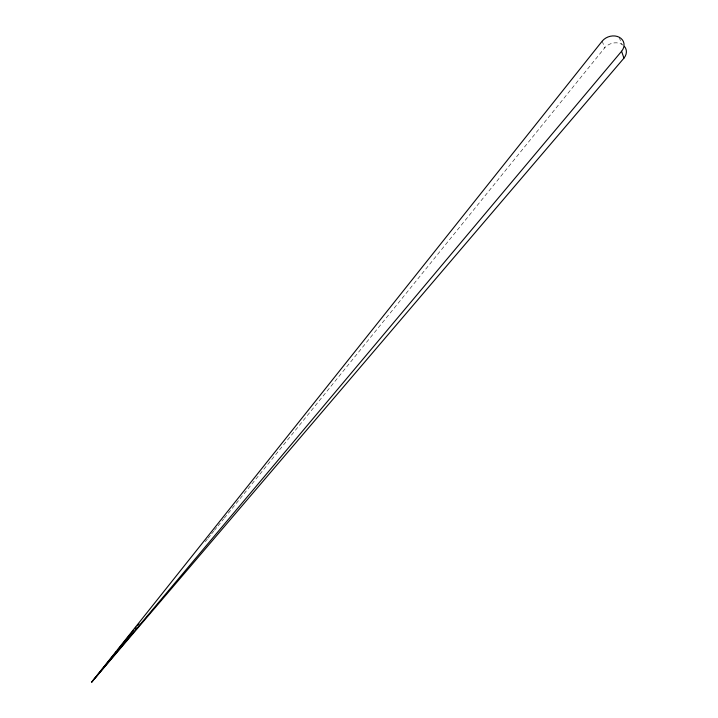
<?xml version="1.0" encoding="UTF-8"?>
<svg xmlns="http://www.w3.org/2000/svg" width="718" height="718" viewBox="0 0 718 718"><rect width="100%" height="100%" fill="white"/><g stroke="black" fill="none" stroke-linecap="round" stroke-linejoin="round"><path stroke-width="0.54" stroke-dasharray="3.59 2.69" d="M205.276 541.668L207.394 539.047M208.094 538.177L210.921 534.686M211.622 533.815L213.74 531.203M214.449 530.324L217.267 526.841M217.976 525.962L223.621 518.988M224.321 518.118L604.592 47.971A12.368 9.989 -18.7 0 1 623.861 45.781M619.266 37.255L621.609 44.157M602.249 41.07L604.592 47.971"/><path stroke-width="1.08" d="M113.561 655.058L91.689 682.1L623.933 58.158A12.368 9.989 -18.7 0 0 624.472 46.437M114.97 653.317L116.379 651.567M117.788 649.826L133.315 630.637M134.724 628.896L136.133 627.146M137.542 625.405L138.96 623.655M621.6 51.256L91.689 682.1L602.249 41.07A12.368 9.989 -18.7 0 1 619.266 37.255A12.368 9.989 -18.7 0 1 621.6 51.256L623.933 58.158"/></g></svg>
